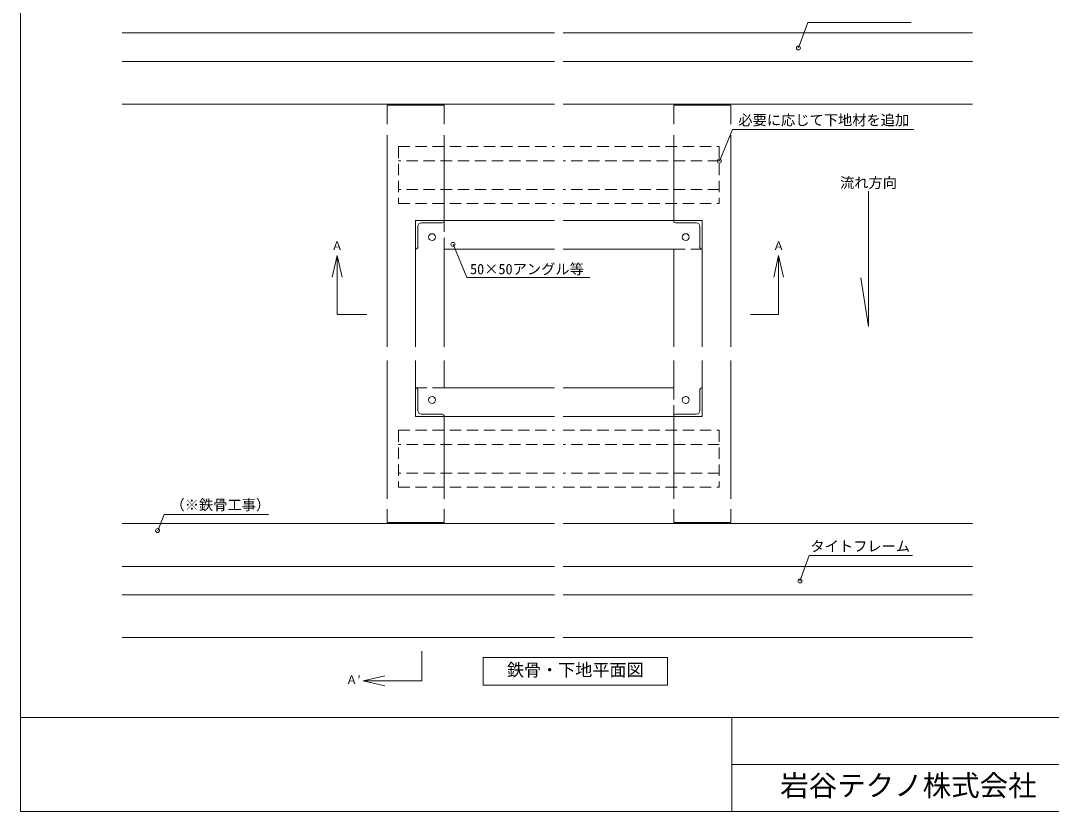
# Model space of a CAD drawing. Units: millimetres at full size, sheet at 1:10; details may follow other scales. Extents: x -4335 to 3998, y -1327 to 1433.
# Drawn here: x -4335 to -2526, y -1327 to 60 of the extents above; entities that cross this region are included whole.
import ezdxf
from ezdxf.enums import TextEntityAlignment as Align

# ---------------------------------------------------------------- set-up
doc = ezdxf.new("R2010")
doc.units = ezdxf.units.MM
doc.header["$LTSCALE"] = 10
doc.linetypes.add('DASHED2', pattern=[3, 2, -1])
doc.layers.add('0-F', color=7, linetype='Continuous', lineweight=5)
doc.layers.add('A-0', color=4, linetype='Continuous', lineweight=5)
doc.styles.add('ＭＳ ゴシック', font='')
doc.styles.get('ＭＳ ゴシック').set_extended_font_data('MS Gothic')

msp = doc.modelspace()

# ---------------------------------------------------------------- linework, layer by layer
at = {"layer": '0-F'}
for p, q in [((-4335.08, -1162.53), (-335.08, -1162.53)), ((-335.08, -1162.53), (-4127.5, -1162.53)), ((-3086.84, -1162.53), (-3086.84, -1326.87)), ((-3086.84, -1244.7), (-2467.35, -1244.7)), ((-335.08, -1326.87), (-4335.08, -1326.87))]:
    msp.add_line(p, q, dxfattribs=at)
msp.add_lwpolyline([(-335.08, 1433.13), (-4335.08, 1433.13), (-4335.08, -1326.87)], dxfattribs=at)
at = {"layer": 'A-0', "color": 3}
for p, q in [((-2970.13, 12.1), (-2953.85, 56.84)), ((-2772.41, 56.84), (-2953.85, 56.84)), ((-4156.89, -86.48), (-3397.96, -86.48)), ((-3692.07, -88.48), (-3592.07, -88.48)), ((-3692.07, -88.48), (-3692.07, -121.8)), ((-3592.07, -88.48), (-3592.07, -121.8)), ((-3383.07, -86.48), (-2664.39, -86.48)), ((-3188.96, -88.48), (-3088.96, -88.48)), ((-3188.96, -88.48), (-3188.96, -121.8)), ((-3088.96, -88.48), (-3088.96, -121.8)), ((-3692.07, -141), (-3692.07, -512.3)), ((-3592.07, -141), (-3592.07, -290.72)), ((-3188.96, -141), (-3188.96, -290.72)), ((-3108.52, -186.6), (-3085.81, -131.23)), ((-3088.96, -141), (-3088.96, -512.3)), ((-3085.81, -131.23), (-2767.49, -131.23)), ((-3575.91, -332.25), (-3552.02, -390.51)), ((-3552.02, -390.51), (-3336.34, -390.51)), ((-3692.07, -535.91), (-3692.07, -778.54)), ((-3088.96, -535.91), (-3088.96, -778.54)), ((-3592.07, -634.27), (-3592.07, -778.54)), ((-3188.96, -634.27), (-3188.96, -778.54)), ((-3692.07, -796.99), (-3692.07, -820.19)), ((-3592.07, -796.99), (-3592.07, -820.19)), ((-3188.96, -796.99), (-3188.96, -820.19)), ((-3088.96, -796.99), (-3088.96, -820.19)), ((-4156.89, -822.19), (-3397.96, -822.19)), ((-3692.07, -820.19), (-3592.07, -820.19)), ((-3383.07, -822.19), (-2664.39, -822.19)), ((-3188.96, -820.19), (-3088.96, -820.19)), ((-2967.49, -922.98), (-2951.21, -878.25)), ((-2769.77, -878.25), (-2951.21, -878.25)), ((-4156.89, -1022.19), (-3397.96, -1022.19)), ((-3383.07, -1022.19), (-2664.39, -1022.19))]:
    msp.add_line(p, q, dxfattribs=at)
at = {"layer": 'A-0', "color": 6}
for p, q in [((-3397.96, 38.52), (-4156.89, 38.52)), ((-2664.39, 38.52), (-3383.07, 38.52)), ((-3397.96, -11.48), (-4156.89, -11.48)), ((-2664.39, -11.48), (-3383.07, -11.48)), ((-3397.96, -897.19), (-4156.89, -897.19)), ((-2664.39, -897.19), (-3383.07, -897.19)), ((-3397.96, -947.19), (-4156.89, -947.19)), ((-2664.39, -947.19), (-3383.07, -947.19)), ((-3523.24, -1057.25), (-3200.07, -1057.25)), ((-3200.07, -1057.25), (-3200.07, -1105.49))]:
    msp.add_line(p, q, dxfattribs=at)
at = {"layer": 'A-0', "color": 7, "linetype": 'DASHED2'}
for p, q in [((-3672.07, -161), (-3672.07, -261)), ((-3672.07, -161), (-3397.96, -161)), ((-3383.07, -161), (-3108.96, -161)), ((-3108.96, -161), (-3108.96, -261)), ((-3672.07, -261), (-3397.96, -261)), ((-3383.07, -261), (-3108.96, -261)), ((-3672.07, -658.54), (-3672.07, -758.54)), ((-3672.07, -658.54), (-3397.96, -658.54)), ((-3383.07, -658.54), (-3108.96, -658.54)), ((-3108.96, -658.54), (-3108.96, -758.54)), ((-3672.07, -758.54), (-3397.96, -758.54)), ((-3383.07, -758.54), (-3108.96, -758.54))]:
    msp.add_line(p, q, dxfattribs=at)
at = {"layer": 'A-0', "color": 6, "linetype": 'DASHED2'}
for p, q in [((-3397.96, -186), (-3672.07, -186)), ((-3108.96, -186), (-3383.07, -186)), ((-3397.96, -236), (-3672.07, -236)), ((-3108.96, -236), (-3383.07, -236)), ((-3397.96, -683.54), (-3672.07, -683.54)), ((-3108.96, -683.54), (-3383.07, -683.54)), ((-3397.96, -733.54), (-3672.07, -733.54)), ((-3108.96, -733.54), (-3383.07, -733.54))]:
    msp.add_line(p, q, dxfattribs=at)
at = {"layer": 'A-0', "color": 2}
for p, q in [((-3642.07, -290.72), (-3642.07, -512.3)), ((-3638.07, -301.22), (-3638.07, -337.72)), ((-3631.57, -294.72), (-3595.07, -294.72)), ((-3592.07, -290.72), (-3397.96, -290.72)), ((-3592.07, -291.72), (-3592.07, -290.72)), ((-3383.07, -290.72), (-3188.96, -290.72)), ((-3188.96, -291.72), (-3188.96, -290.72)), ((-3149.46, -294.72), (-3185.96, -294.72)), ((-3142.96, -301.22), (-3142.96, -337.72)), ((-3138.96, -290.72), (-3138.96, -512.3)), ((-3641.07, -340.72), (-3642.07, -340.72)), ((-3592.07, -340.72), (-3592.07, -512.3)), ((-3592.07, -340.72), (-3397.96, -340.72)), ((-3383.07, -340.72), (-3188.96, -340.72)), ((-3188.96, -340.72), (-3188.96, -512.3)), ((-3139.96, -340.72), (-3138.96, -340.72)), ((-3642.07, -535.91), (-3642.07, -634.27)), ((-3592.07, -535.91), (-3592.07, -584.27)), ((-3188.96, -535.91), (-3188.96, -584.27)), ((-3138.96, -535.91), (-3138.96, -634.27)), ((-3641.07, -584.27), (-3642.07, -584.27)), ((-3638.07, -623.77), (-3638.07, -587.27)), ((-3592.07, -584.27), (-3397.96, -584.27)), ((-3383.07, -584.27), (-3188.96, -584.27)), ((-3142.96, -623.77), (-3142.96, -587.27)), ((-3139.96, -584.27), (-3138.96, -584.27)), ((-3631.57, -630.27), (-3595.07, -630.27)), ((-3149.46, -630.27), (-3185.96, -630.27)), ((-3592.07, -633.27), (-3592.07, -634.27)), ((-3592.07, -634.27), (-3397.96, -634.27)), ((-3383.07, -634.27), (-3188.96, -634.27)), ((-3188.96, -633.27), (-3188.96, -634.27))]:
    msp.add_line(p, q, dxfattribs=at)
at = {"layer": 'A-0', "color": 2, "linetype": 'DASHED2'}
for p, q in [((-3592.07, -340.72), (-3592.07, -291.72)), ((-3188.96, -340.72), (-3138.96, -340.72)), ((-3592.07, -584.27), (-3642.07, -584.27)), ((-3188.96, -584.27), (-3188.96, -633.27))]:
    msp.add_line(p, q, dxfattribs=at)
at = {"layer": 'A-0'}
for p, q in [((-3779.58, -351.84), (-3770.84, -390.18)), ((-3004.78, -351.84), (-3013.52, -390.18)), ((-3004.78, -351.84), (-2996.04, -390.18)), ((-3004.78, -455.25), (-3004.78, -351.84)), ((-3779.58, -455.25), (-3727.65, -455.25)), ((-3054.43, -455.25), (-3004.78, -455.25)), ((-3630.77, -1098.06), (-3630.77, -1046.13)), ((-3734.18, -1098.06), (-3695.84, -1089.32))]:
    msp.add_line(p, q, dxfattribs=at)
for points in [[(-2847.11, -238.95), (-2847.11, -476.78), (-2860.49, -391.33)], [(-3779.58, -455.25), (-3779.58, -351.84), (-3788.33, -390.18)], [(-3630.77, -1098.06), (-3734.18, -1098.06), (-3695.84, -1106.81)]]:
    msp.add_lwpolyline(points, dxfattribs=at)
at = {"layer": 'A-0', "color": 2}
for points in [[(-3592.07, -290.72), (-3642.07, -290.72), (-3642.07, -340.72)], [(-3138.96, -340.72), (-3138.96, -290.72), (-3188.96, -290.72)], [(-3642.07, -584.27), (-3642.07, -634.27), (-3592.07, -634.27)], [(-3188.96, -634.27), (-3138.96, -634.27), (-3138.96, -584.27)]]:
    msp.add_lwpolyline(points, dxfattribs=at)
at = {"layer": 'A-0', "color": 3}
msp.add_lwpolyline([(-4094.45, -834.64), (-4082.89, -806.45), (-3900.2, -806.45)], dxfattribs=at)
at = {"layer": 'A-0', "color": 6}
msp.add_lwpolyline([(-3200.07, -1105.49), (-3523.24, -1105.49), (-3523.24, -1057.25)], dxfattribs=at)
at = {"layer": 'A-0', "color": 3}
for centre in [(-2970.11, 12.02), (-3108.92, -186.36), (-3576.31, -332.49), (-4094.85, -834.4), (-2967.47, -923.07)]:
    msp.add_circle(centre, 3.5, dxfattribs=at)
at = {"layer": 'A-0', "color": 7}
for centre in [(-3613.07, -319.72), (-3167.96, -319.72), (-3613.07, -605.27), (-3167.96, -605.27)]:
    msp.add_circle(centre, 6, dxfattribs=at)
at = {"layer": 'A-0', "color": 2}
for centre, radius, start, end in [((-3631.57, -301.22), 6.5, 90, 180), ((-3595.07, -291.72), 3, 270, 0), ((-3185.96, -291.72), 3, 180, 270), ((-3149.46, -301.22), 6.5, 0, 90), ((-3641.07, -337.72), 3, 270, 0), ((-3139.96, -337.72), 3, 180, 270), ((-3641.07, -587.27), 3, 0, 90), ((-3139.96, -587.27), 3, 90, 180), ((-3631.57, -623.77), 6.5, 180, 270), ((-3595.07, -633.27), 3, 0, 90), ((-3185.96, -633.27), 3, 90, 180), ((-3149.46, -623.77), 6.5, 270, 0)]:
    msp.add_arc(centre, radius, start, end, dxfattribs=at)

# ---------------------------------------------------------------- texts
at = {"layer": '0-F', "color": 6, "style": 'ＭＳ ゴシック'}
msp.add_text('岩谷テクノ株式会社', height=36.66, dxfattribs=at).set_placement((-3002.1, -1310.79), align=Align.BOTTOM_LEFT)
at = {"layer": 'A-0', "color": 3, "style": 'ＭＳ ゴシック'}
for s, p in [('必要に応じて下地材を追加', (-3075.58, -129.15)), ('流れ方向', (-2897.11, -238.95)), ('50×50アングル等', (-3546.44, -390.43)), ('（※鉄骨工事）', (-4072.12, -804.02)), ('タイトフレーム', (-2949.09, -876.48))]:
    msp.add_text(s, height=18.33, dxfattribs=at).set_placement(p, align=Align.BOTTOM_LEFT)
at = {"layer": 'A-0', "style": 'ＭＳ ゴシック'}
for s, p in [('Ａ', (-3789.58, -346.84)), ('Ａ', (-3014.78, -346.84)), ('Ａ’', (-3764.18, -1108.06))]:
    msp.add_text(s, height=14.66, dxfattribs=at).set_placement(p, align=Align.BOTTOM_LEFT)
at = {"layer": 'A-0', "color": 6, "style": 'ＭＳ ゴシック'}
msp.add_text('鉄骨・下地平面図', height=21.99, dxfattribs=at).set_placement((-3481.66, -1096.37), align=Align.BOTTOM_LEFT)

doc.saveas('drawing.dxf')
